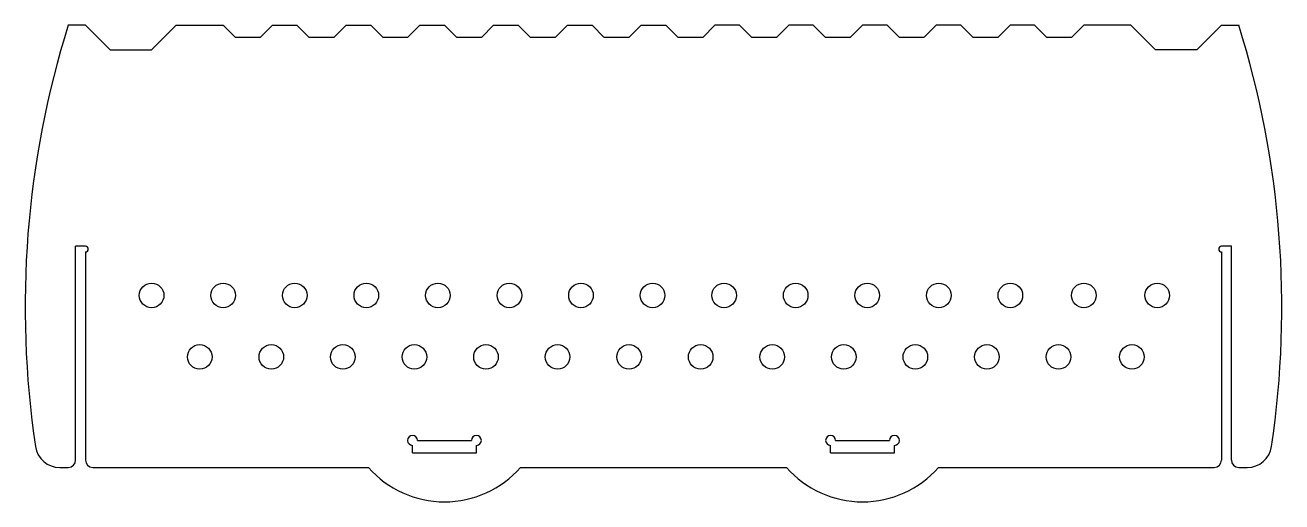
# Model space of a CAD drawing. Extents: x -135 to 376, y 0 to 194.
import ezdxf

# ---------------------------------------------------------------- set-up
doc = ezdxf.new("R2010")
doc.units = 0
doc.layers.get('0').update_dxf_attribs({"linetype": 'CONTINUOUS'})

msp = doc.modelspace()

# ---------------------------------------------------------------- linework, layer by layer
at = {"color": 7, "linetype": 'CONTINUOUS'}
for p, q in [((-110.59, 193.96), (-117.59, 193.96)), ((-110.59, 193.96), (-100.59, 183.96)), ((-73.69, 193.96), (-83.69, 183.96)), ((-73.69, 193.96), (-54.59, 193.96)), ((-54.59, 193.96), (-49.59, 188.96)), ((-34.59, 193.96), (-39.59, 188.96)), ((-34.59, 193.96), (-24.59, 193.96)), ((-24.59, 193.96), (-19.59, 188.96)), ((-4.59, 193.96), (-9.59, 188.96)), ((-4.59, 193.96), (5.41, 193.96)), ((5.41, 193.96), (10.41, 188.96)), ((25.41, 193.96), (20.41, 188.96)), ((25.41, 193.96), (35.41, 193.96)), ((35.41, 193.96), (40.41, 188.96)), ((55.41, 193.96), (50.41, 188.96)), ((55.41, 193.96), (65.41, 193.96)), ((65.41, 193.96), (70.41, 188.96)), ((85.41, 193.96), (80.41, 188.96)), ((85.41, 193.96), (95.41, 193.96)), ((95.41, 193.96), (100.41, 188.96)), ((115.41, 193.96), (110.41, 188.96)), ((115.41, 193.96), (125.41, 193.96)), ((125.41, 193.96), (130.41, 188.96)), ((145.41, 193.96), (140.41, 188.96)), ((155.41, 193.96), (145.41, 193.96)), ((155.41, 193.96), (160.41, 188.96)), ((175.41, 193.96), (170.41, 188.96)), ((185.41, 193.96), (175.41, 193.96)), ((185.41, 193.96), (190.41, 188.96)), ((205.41, 193.96), (200.41, 188.96)), ((215.41, 193.96), (205.41, 193.96)), ((215.41, 193.96), (220.41, 188.96)), ((235.41, 193.96), (230.41, 188.96)), ((245.41, 193.96), (235.41, 193.96)), ((245.41, 193.96), (250.41, 188.96)), ((265.41, 193.96), (260.41, 188.96)), ((275.41, 193.96), (265.41, 193.96)), ((275.41, 193.96), (280.41, 188.96)), ((295.41, 193.96), (290.41, 188.96)), ((314.51, 193.96), (295.41, 193.96)), ((314.51, 193.96), (324.51, 183.96)), ((351.41, 193.96), (341.41, 183.96)), ((351.41, 193.96), (358.41, 193.96)), ((-39.59, 188.96), (-49.59, 188.96)), ((-9.59, 188.96), (-19.59, 188.96)), ((20.41, 188.96), (10.41, 188.96)), ((50.41, 188.96), (40.41, 188.96)), ((80.41, 188.96), (70.41, 188.96)), ((110.41, 188.96), (100.41, 188.96)), ((140.41, 188.96), (130.41, 188.96)), ((170.41, 188.96), (160.41, 188.96)), ((200.41, 188.96), (190.41, 188.96)), ((230.41, 188.96), (220.41, 188.96)), ((260.41, 188.96), (250.41, 188.96)), ((290.41, 188.96), (280.41, 188.96)), ((-100.59, 183.96), (-83.69, 183.96)), ((341.41, 183.96), (324.51, 183.96)), ((-114.59, 16.96), (-114.59, 103.96)), ((-110.59, 103.96), (-114.59, 103.96)), ((355.41, 103.96), (351.41, 103.96)), ((355.41, 16.96), (355.41, 103.96)), ((-110.59, 101.65), (-110.59, 16.96)), ((351.41, 101.65), (351.41, 16.96)), ((22.41, 19.96), (22.41, 22.96)), ((24.41, 24.96), (46.41, 24.96)), ((48.41, 19.96), (48.41, 22.96)), ((192.41, 19.96), (192.41, 22.96)), ((194.41, 24.96), (216.41, 24.96)), ((218.41, 19.96), (218.41, 22.96)), ((22.41, 19.96), (48.41, 19.96)), ((192.41, 19.96), (218.41, 19.96)), ((-121.06, 13.96), (-117.59, 13.96)), ((-107.59, 13.96), (4.48, 13.96)), ((66.34, 13.96), (174.48, 13.96)), ((236.34, 13.96), (348.41, 13.96)), ((358.41, 13.96), (361.88, 13.96))]:
    msp.add_line(p, q, dxfattribs=at)
for centre in [(-83.69, 83.96), (-54.59, 83.96), (-25.49, 83.96), (3.62, 83.96), (32.72, 83.96), (61.82, 83.96), (90.92, 83.96), (120.03, 83.96), (149.13, 83.96), (178.23, 83.96), (207.34, 83.96), (236.44, 83.96), (265.54, 83.96), (295.41, 83.96), (325.28, 83.96), (-64.12, 58.96), (-35.02, 58.96), (-5.92, 58.96), (23.18, 58.96), (52.29, 58.96), (81.39, 58.96), (110.49, 58.96), (139.6, 58.96), (168.7, 58.96), (197.8, 58.96), (226.9, 58.96), (256.01, 58.96), (285.11, 58.96), (314.98, 58.96)]:
    msp.add_circle(centre, 5, dxfattribs=at)
for centre, radius, start, end in [((250, 79.05), 385.13, 162.641, 188.4454), ((-9.18, 79.05), 385.13, 351.5546, 17.359), ((-110.59, 102.8), 1.15, 270, 90), ((351.41, 102.8), 1.15, 90, 270), ((22.41, 24.96), 2, 0, 270), ((48.41, 24.96), 2, 270, 180), ((192.41, 24.96), 2, 0, 270), ((218.41, 24.96), 2, 270, 180), ((-121.06, 23.96), 10, 188.4454, 270), ((361.88, 23.96), 10, 270, 351.5546), ((-117.59, 16.96), 3, 270, 0), ((-107.59, 16.96), 3, 180, 270), ((348.41, 16.96), 3, 270, 0), ((358.41, 16.96), 3, 180, 270), ((35.41, 41.11), 41.16, 221.2879, 318.7121), ((205.41, 41.11), 41.16, 221.2879, 318.7121)]:
    msp.add_arc(centre, radius, start, end, dxfattribs=at)

doc.saveas('drawing.dxf')
